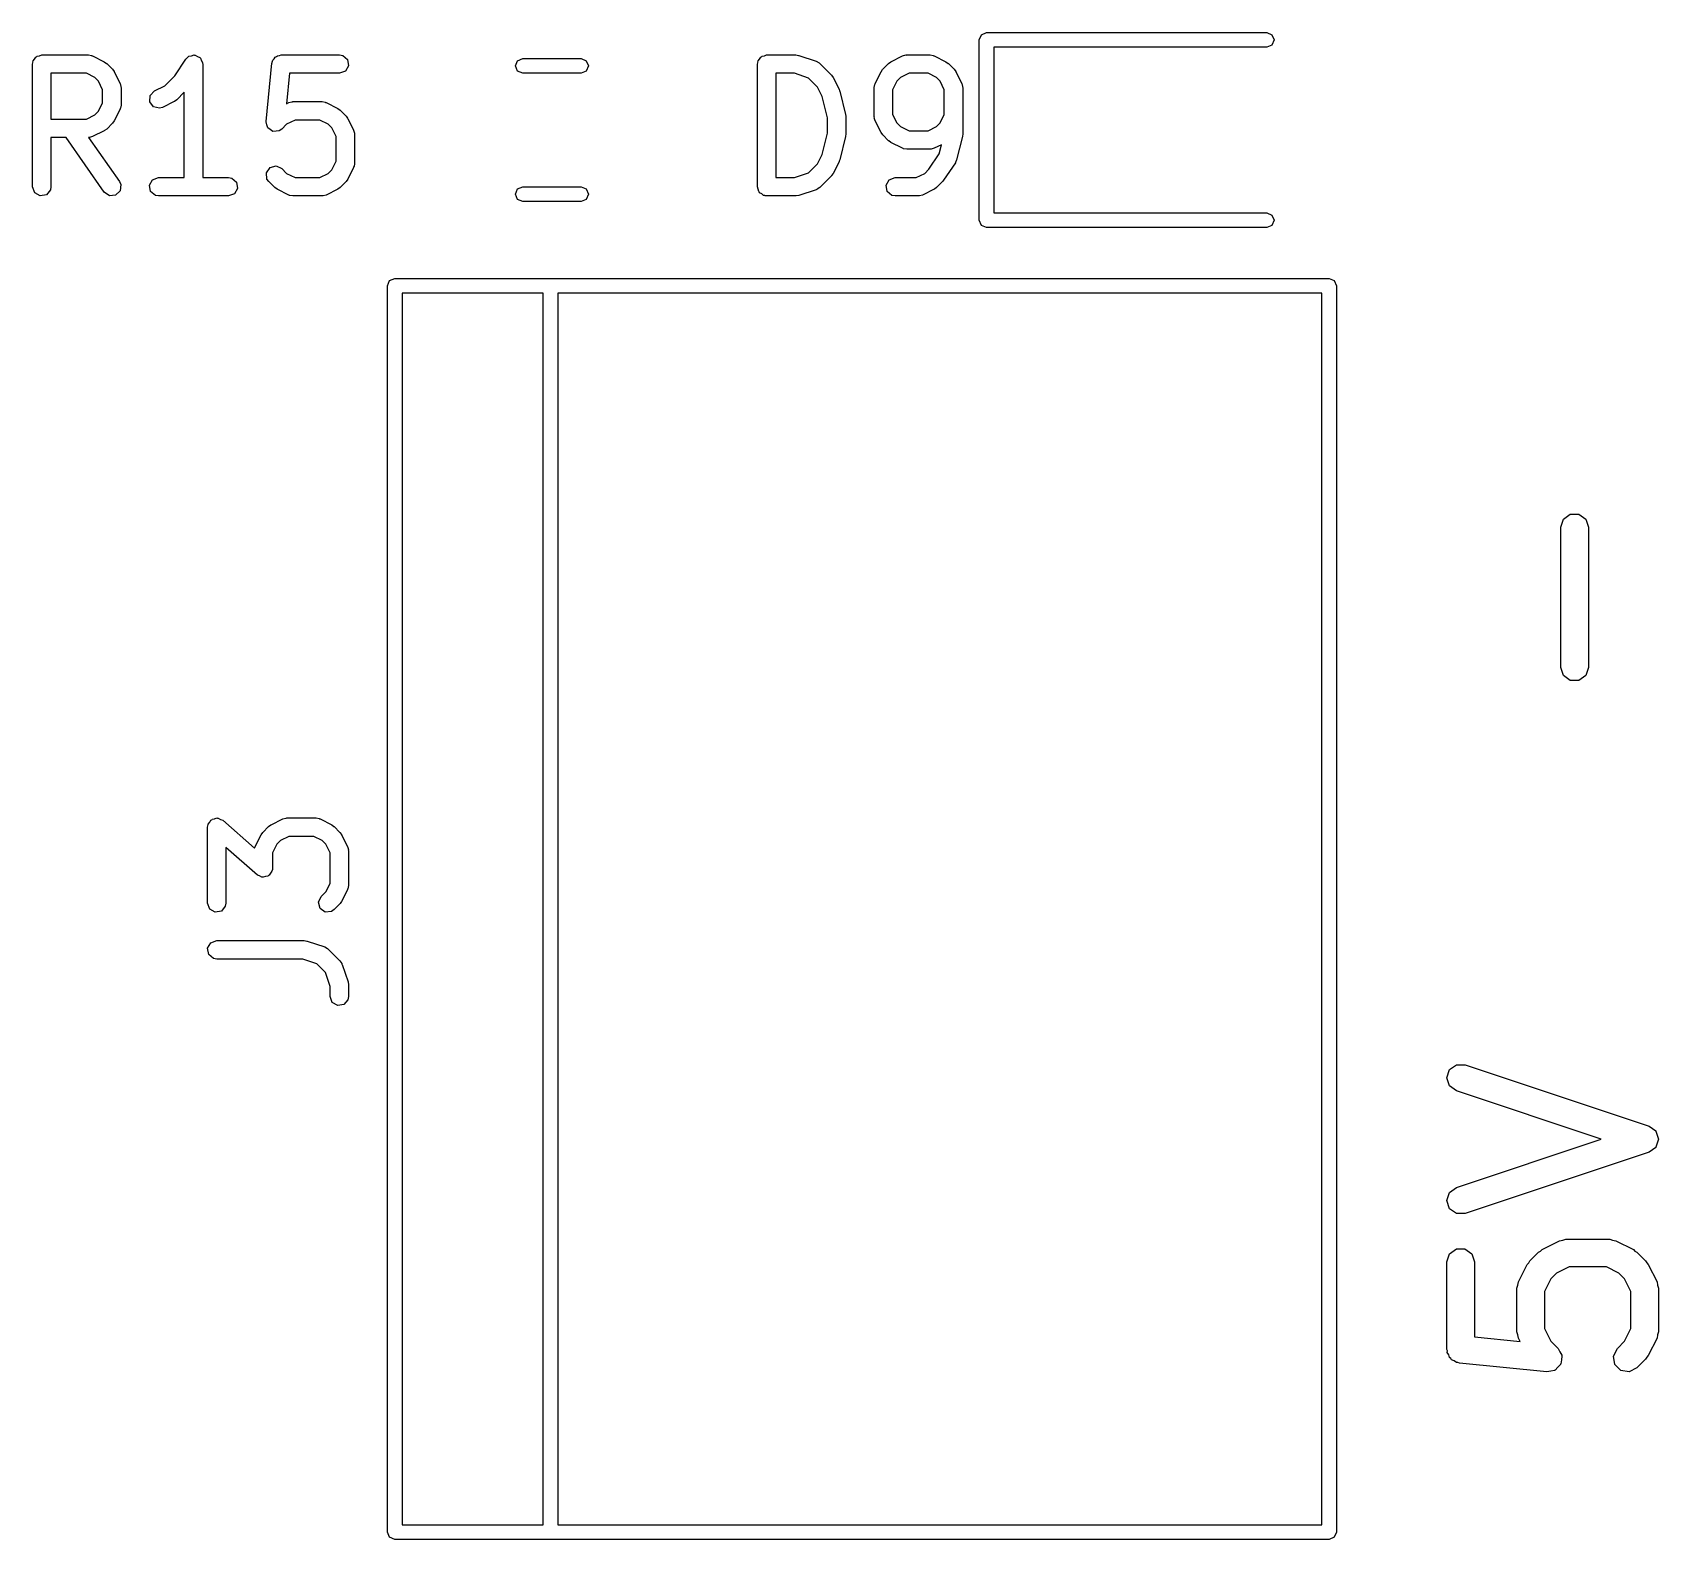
# Model space of a CAD drawing. Extents: x 85.1 to 152.3, y -110.2 to -37.
# Drawn here: x 139.08 to 152.34, y -84.08 to -71.8 of the extents above; entities that cross this region are included whole.
import ezdxf

# ---------------------------------------------------------------- set-up
doc = ezdxf.new("R2010")
doc.units = 0
doc.layers.add('BLACK', color=7, linetype='CONTINUOUS')

msp = doc.modelspace()

# ---------------------------------------------------------------- linework, layer by layer
at = {"layer": 'BLACK', "linetype": 'CONTINUOUS'}
for p, q in [((146.803, -71.8582), (146.821, -71.8158)), ((146.803, -73.3282), (146.803, -71.8582)), ((146.821, -71.8158), (146.863, -71.7982)), ((146.863, -71.7982), (149.148, -71.7982)), ((149.148, -71.7982), (149.191, -71.8158)), ((149.191, -71.8158), (149.208, -71.8582)), ((149.208, -71.8582), (149.191, -71.9006)), ((139.1, -72.0152), (139.11, -71.9984)), ((139.11, -71.9984), (139.116, -71.9961)), ((139.116, -71.9961), (139.121, -71.9909)), ((139.121, -71.9909), (139.14, -71.9875)), ((139.14, -71.9875), (139.158, -71.9808)), ((139.158, -71.9808), (139.539, -71.9808)), ((139.539, -71.9808), (139.565, -71.9853)), ((139.565, -71.9853), (139.568, -71.9882)), ((139.568, -71.9882), (139.573, -71.9887)), ((139.573, -71.9887), (139.668, -72.0364)), ((140.334, -72.0142), (140.352, -71.9954)), ((140.352, -71.9954), (140.356, -71.9942)), ((140.356, -71.9942), (140.359, -71.9909)), ((140.359, -71.9909), (140.38, -71.9871)), ((140.38, -71.9871), (140.401, -71.981)), ((140.401, -71.981), (140.405, -71.9827)), ((140.405, -71.9827), (140.409, -71.982)), ((140.409, -71.982), (140.428, -71.9928)), ((140.428, -71.9928), (140.448, -72.0016)), ((140.448, -72.0016), (140.45, -72.0055)), ((141.055, -72.0122), (141.062, -71.9984)), ((141.062, -71.9984), (141.072, -71.9948)), ((141.072, -71.9948), (141.08, -71.9875)), ((141.08, -71.9875), (141.096, -71.9863)), ((141.096, -71.9863), (141.111, -71.9808)), ((141.111, -71.9808), (141.587, -71.9808)), ((141.587, -71.9808), (141.613, -71.9853)), ((141.613, -71.9853), (141.652, -72.0183)), ((145.012, -72.0152), (145.022, -71.9984)), ((145.022, -71.9984), (145.028, -71.9961)), ((145.028, -71.9961), (145.033, -71.9909)), ((145.033, -71.9909), (145.052, -71.9875)), ((145.052, -71.9875), (145.07, -71.9808)), ((145.07, -71.9808), (145.308, -71.9808)), ((145.308, -71.9808), (145.33, -71.9847)), ((145.33, -71.9847), (145.332, -71.9847)), ((145.332, -71.9847), (145.475, -72.0323)), ((146.084, -72.0364), (146.179, -71.9887)), ((146.179, -71.9887), (146.204, -71.9813)), ((146.204, -71.9813), (146.209, -71.9824)), ((146.209, -71.9824), (146.213, -71.9808)), ((146.213, -71.9808), (146.403, -71.9808)), ((146.403, -71.9808), (146.429, -71.9853)), ((146.429, -71.9853), (146.433, -71.9882)), ((146.433, -71.9882), (146.437, -71.9887)), ((146.437, -71.9887), (146.532, -72.0364)), ((149.148, -71.9182), (146.923, -71.9182)), ((146.923, -71.9182), (146.923, -73.2682)), ((149.191, -71.9006), (149.148, -71.9182)), ((139.083, -72.0558), (139.085, -72.0461)), ((139.083, -73.0558), (139.083, -72.0558)), ((139.084, -72.0428), (139.086, -72.0399)), ((139.085, -72.0461), (139.084, -72.0428)), ((139.086, -72.0399), (139.088, -72.0302)), ((139.088, -72.0302), (139.1, -72.0152)), ((139.522, -72.1308), (139.233, -72.1308)), ((139.233, -72.1308), (139.233, -72.5046)), ((139.59, -72.1651), (139.522, -72.1308)), ((139.668, -72.0364), (139.686, -72.0497)), ((139.686, -72.0497), (139.688, -72.0504)), ((139.688, -72.0504), (139.735, -72.098)), ((139.735, -72.098), (139.748, -72.1164)), ((139.748, -72.1164), (139.749, -72.1175)), ((139.749, -72.1175), (139.797, -72.2128)), ((140.243, -72.1509), (140.334, -72.0142)), ((140.45, -72.0055), (140.454, -72.0076)), ((140.454, -72.0076), (140.461, -72.0281)), ((140.461, -72.0281), (140.471, -72.0476)), ((140.471, -72.0476), (140.47, -72.0518)), ((140.47, -72.0518), (140.471, -72.0558)), ((140.471, -72.0558), (140.471, -72.9808)), ((140.988, -72.5245), (141.036, -72.0484)), ((141.036, -72.0484), (141.037, -72.0445)), ((141.037, -72.0428), (141.038, -72.0401)), ((141.037, -72.0445), (141.037, -72.0428)), ((141.038, -72.0401), (141.043, -72.0233)), ((141.043, -72.0233), (141.055, -72.0122)), ((141.179, -72.1308), (141.154, -72.379)), ((141.587, -72.1308), (141.179, -72.1308)), ((141.635, -72.1133), (141.587, -72.1308)), ((141.661, -72.0688), (141.635, -72.1133)), ((141.652, -72.0183), (141.661, -72.0688)), ((143.022, -72.0707), (143.039, -72.0283)), ((143.039, -72.1131), (143.022, -72.0707)), ((143.039, -72.0283), (143.082, -72.0107)), ((143.082, -72.1307), (143.039, -72.1131)), ((143.082, -72.0107), (143.556, -72.0107)), ((143.556, -72.1307), (143.082, -72.1307)), ((143.556, -72.0107), (143.599, -72.0283)), ((143.599, -72.1131), (143.556, -72.1307)), ((143.599, -72.0283), (143.616, -72.0707)), ((143.616, -72.0707), (143.599, -72.1131)), ((144.995, -72.0558), (144.997, -72.0461)), ((144.995, -73.0558), (144.995, -72.0558)), ((144.996, -72.0428), (144.998, -72.0399)), ((144.997, -72.0461), (144.996, -72.0428)), ((144.998, -72.0399), (145, -72.0302)), ((145, -72.0302), (145.012, -72.0152)), ((145.296, -72.1308), (145.145, -72.1308)), ((145.145, -72.1308), (145.145, -72.9808)), ((145.411, -72.169), (145.296, -72.1308)), ((145.475, -72.0323), (145.498, -72.0447)), ((145.498, -72.0447), (145.5, -72.0485)), ((145.5, -72.0485), (145.504, -72.0504)), ((145.504, -72.0504), (145.599, -72.1456)), ((145.955, -72.2128), (146.003, -72.1175)), ((146.003, -72.1175), (146.016, -72.0995)), ((146.016, -72.0995), (146.017, -72.098)), ((146.017, -72.098), (146.065, -72.0504)), ((146.065, -72.0504), (146.083, -72.0375)), ((146.083, -72.0375), (146.084, -72.0364)), ((146.231, -72.1308), (146.162, -72.1651)), ((146.386, -72.1308), (146.231, -72.1308)), ((146.454, -72.1651), (146.386, -72.1308)), ((146.532, -72.0364), (146.55, -72.0497)), ((146.55, -72.0497), (146.552, -72.0504)), ((146.552, -72.0504), (146.599, -72.098)), ((146.599, -72.098), (146.612, -72.1164)), ((146.612, -72.1164), (146.613, -72.1175)), ((146.613, -72.1175), (146.661, -72.2128)), ((139.62, -72.1955), (139.59, -72.1651)), ((139.655, -72.264), (139.62, -72.1955)), ((139.655, -72.3714), (139.655, -72.264)), ((139.797, -72.2128), (139.804, -72.2377)), ((139.804, -72.2377), (139.803, -72.2421)), ((139.803, -72.2421), (139.805, -72.2463)), ((139.805, -72.2463), (139.805, -72.3892)), ((140.077, -72.2745), (140.162, -72.2323)), ((140.162, -72.2323), (140.243, -72.1509)), ((145.485, -72.2431), (145.411, -72.169)), ((145.523, -72.3201), (145.485, -72.2431)), ((145.599, -72.1456), (145.612, -72.164)), ((145.612, -72.164), (145.613, -72.1651)), ((145.613, -72.1651), (145.661, -72.2604)), ((145.661, -72.2604), (145.665, -72.2728)), ((145.947, -72.2463), (145.952, -72.2206)), ((145.947, -72.4844), (145.947, -72.2463)), ((145.952, -72.2206), (145.955, -72.2172)), ((145.955, -72.2172), (145.955, -72.2128)), ((146.132, -72.1955), (146.097, -72.264)), ((146.097, -72.264), (146.097, -72.4667)), ((146.162, -72.1651), (146.132, -72.1955)), ((146.485, -72.1955), (146.454, -72.1651)), ((146.519, -72.264), (146.485, -72.1955)), ((146.519, -72.4667), (146.519, -72.264)), ((146.661, -72.2128), (146.668, -72.2377)), ((146.668, -72.2377), (146.667, -72.2421)), ((146.667, -72.2421), (146.669, -72.2463)), ((146.669, -72.2463), (146.669, -72.6272)), ((139.62, -72.44), (139.655, -72.3714)), ((139.805, -72.3892), (139.8, -72.4148)), ((140.039, -72.3629), (140.042, -72.3117)), ((140.069, -72.4041), (140.039, -72.3629)), ((140.042, -72.3117), (140.077, -72.2745)), ((140.239, -72.361), (140.144, -72.4086)), ((140.241, -72.3598), (140.239, -72.361)), ((140.259, -72.3469), (140.241, -72.3598)), ((140.321, -72.2845), (140.259, -72.3469)), ((140.321, -72.9808), (140.321, -72.2845)), ((141.154, -72.379), (141.172, -72.3697)), ((141.172, -72.3697), (141.197, -72.3623)), ((141.197, -72.3623), (141.202, -72.3633)), ((141.202, -72.3633), (141.206, -72.3618)), ((141.206, -72.3618), (141.444, -72.3618)), ((141.444, -72.3618), (141.47, -72.3663)), ((141.47, -72.3663), (141.473, -72.3692)), ((141.473, -72.3692), (141.478, -72.3697)), ((141.478, -72.3697), (141.573, -72.4173)), ((145.567, -72.4936), (145.523, -72.3201)), ((145.665, -72.2728), (145.667, -72.2757)), ((145.667, -72.2757), (145.714, -72.4662)), ((139.233, -72.5046), (139.522, -72.5046)), ((139.522, -72.5046), (139.59, -72.4704)), ((139.59, -72.4704), (139.62, -72.44)), ((139.749, -72.5179), (139.736, -72.5359)), ((139.797, -72.4227), (139.749, -72.5179)), ((139.8, -72.4148), (139.797, -72.4182)), ((139.797, -72.4182), (139.797, -72.4227)), ((140.119, -72.416), (140.069, -72.4041)), ((140.144, -72.4086), (140.119, -72.416)), ((140.989, -72.525), (140.988, -72.5245)), ((140.988, -72.5255), (140.989, -72.525)), ((140.995, -72.5498), (140.988, -72.5255)), ((141.224, -72.5118), (141.155, -72.546)), ((141.426, -72.5118), (141.224, -72.5118)), ((141.495, -72.546), (141.426, -72.5118)), ((141.573, -72.4173), (141.591, -72.4307)), ((141.591, -72.4307), (141.592, -72.4314)), ((141.592, -72.4314), (141.64, -72.479)), ((141.64, -72.479), (141.653, -72.4973)), ((141.653, -72.4973), (141.654, -72.4985)), ((141.654, -72.4985), (141.702, -72.5937)), ((145.567, -72.618), (145.567, -72.4936)), ((145.714, -72.4662), (145.715, -72.4811)), ((145.715, -72.4811), (145.717, -72.4844)), ((145.717, -72.4844), (145.717, -72.6272)), ((145.949, -72.4886), (145.947, -72.4844)), ((145.948, -72.493), (145.949, -72.4886)), ((145.955, -72.5179), (145.948, -72.493)), ((146.003, -72.6132), (145.955, -72.5179)), ((146.097, -72.4667), (146.132, -72.5352)), ((146.485, -72.5352), (146.519, -72.4667)), ((139.357, -72.6546), (139.233, -72.6546)), ((139.233, -72.6546), (139.233, -73.0558)), ((139.668, -73.0988), (139.357, -72.6546)), ((139.543, -72.6531), (139.54, -72.6543)), ((139.54, -72.6543), (139.791, -73.0128)), ((139.548, -72.6541), (139.543, -72.6531)), ((139.573, -72.6467), (139.548, -72.6541)), ((139.668, -72.5991), (139.573, -72.6467)), ((139.669, -72.5979), (139.668, -72.5991)), ((139.688, -72.585), (139.669, -72.5979)), ((139.735, -72.5374), (139.688, -72.585)), ((139.736, -72.5359), (139.735, -72.5374)), ((141.001, -72.5743), (140.995, -72.5498)), ((141.002, -72.5745), (141.001, -72.5743)), ((141.002, -72.575), (141.002, -72.5745)), ((141.022, -72.5895), (141.002, -72.575)), ((141.043, -72.6042), (141.022, -72.5895)), ((141.044, -72.6045), (141.043, -72.6042)), ((141.043, -72.6042), (141.043, -72.6042)), ((141.069, -72.6023), (141.044, -72.6045)), ((141.094, -72.6004), (141.069, -72.6023)), ((141.095, -72.6), (141.094, -72.6)), ((141.094, -72.6), (141.094, -72.6004)), ((141.116, -72.585), (141.095, -72.6)), ((141.155, -72.546), (141.116, -72.585)), ((141.525, -72.5764), (141.495, -72.546)), ((141.56, -72.645), (141.525, -72.5764)), ((141.56, -72.8476), (141.56, -72.645)), ((141.702, -72.5937), (141.709, -72.6187)), ((141.709, -72.6187), (141.708, -72.623)), ((141.708, -72.623), (141.71, -72.6272)), ((141.71, -72.6272), (141.71, -72.8653)), ((145.523, -72.7915), (145.567, -72.618)), ((145.714, -72.6454), (145.667, -72.8359)), ((145.717, -72.6272), (145.714, -72.642)), ((145.714, -72.642), (145.714, -72.6454)), ((146.004, -72.6143), (146.003, -72.6132)), ((146.017, -72.6327), (146.004, -72.6143)), ((146.065, -72.6803), (146.017, -72.6327)), ((146.132, -72.5352), (146.162, -72.5656)), ((146.162, -72.5656), (146.231, -72.5999)), ((146.231, -72.5999), (146.386, -72.5999)), ((146.386, -72.5999), (146.454, -72.5656)), ((146.454, -72.5656), (146.485, -72.5352)), ((146.667, -72.6454), (146.619, -72.8359)), ((146.669, -72.6272), (146.666, -72.642)), ((146.666, -72.642), (146.667, -72.6454)), ((145.485, -72.8685), (145.523, -72.7915)), ((146.066, -72.681), (146.065, -72.6803)), ((146.084, -72.6943), (146.066, -72.681)), ((146.179, -72.7419), (146.084, -72.6943)), ((146.184, -72.7425), (146.179, -72.7419)), ((146.187, -72.7453), (146.184, -72.7425)), ((146.213, -72.7499), (146.187, -72.7453)), ((146.403, -72.7499), (146.213, -72.7499)), ((146.393, -72.9128), (146.477, -72.7869)), ((146.408, -72.7483), (146.403, -72.7499)), ((146.412, -72.7494), (146.408, -72.7483)), ((146.437, -72.7419), (146.412, -72.7494)), ((146.495, -72.7128), (146.437, -72.7419)), ((146.477, -72.7869), (146.495, -72.7128)), ((140.991, -72.9412), (141.02, -72.8991)), ((141.02, -72.8991), (141.07, -72.8859)), ((141.07, -72.8859), (141.116, -72.9075)), ((141.116, -72.9075), (141.155, -72.9466)), ((141.495, -72.9466), (141.525, -72.9162)), ((141.525, -72.9162), (141.56, -72.8476)), ((141.702, -72.8989), (141.654, -72.9941)), ((141.705, -72.891), (141.702, -72.8944)), ((141.702, -72.8944), (141.702, -72.8989)), ((141.71, -72.8653), (141.705, -72.891)), ((145.411, -72.9426), (145.485, -72.8685)), ((145.661, -72.8513), (145.613, -72.9465)), ((145.667, -72.8359), (145.661, -72.8477)), ((145.661, -72.8477), (145.661, -72.8513)), ((146.359, -72.9466), (146.393, -72.9128)), ((146.609, -72.8593), (146.513, -73.0022)), ((146.619, -72.8359), (146.609, -72.8589)), ((146.609, -72.8589), (146.609, -72.8593)), ((139.101, -73.104), (139.083, -73.0558)), ((139.233, -73.0558), (139.229, -73.0815)), ((139.791, -73.0128), (139.802, -73.0364)), ((139.802, -73.0364), (139.798, -73.0875)), ((140.037, -73.0428), (140.062, -72.9984)), ((140.046, -73.0933), (140.037, -73.0428)), ((140.062, -72.9984), (140.111, -72.9808)), ((140.111, -72.9808), (140.321, -72.9808)), ((140.471, -72.9808), (140.682, -72.9808)), ((140.682, -72.9808), (140.708, -72.9853)), ((140.708, -72.9853), (140.747, -73.0183)), ((140.747, -73.0183), (140.756, -73.0688)), ((140.995, -72.9923), (140.991, -72.9412)), ((141.01, -73.0136), (140.995, -72.9923)), ((141.058, -73.0612), (141.01, -73.0136)), ((141.059, -73.0619), (141.058, -73.0612)), ((141.077, -73.0753), (141.059, -73.0619)), ((141.155, -72.9466), (141.224, -72.9808)), ((141.224, -72.9808), (141.426, -72.9808)), ((141.426, -72.9808), (141.495, -72.9466)), ((141.592, -73.0612), (141.574, -73.0741)), ((141.64, -73.0136), (141.592, -73.0612)), ((141.641, -73.0121), (141.64, -73.0136)), ((141.654, -72.9941), (141.641, -73.0121)), ((143.039, -73.0733), (143.082, -73.0557)), ((143.082, -73.0557), (143.556, -73.0557)), ((143.556, -73.0557), (143.599, -73.0733)), ((145.002, -73.0741), (144.995, -73.0558)), ((145.145, -72.9808), (145.296, -72.9808)), ((145.296, -72.9808), (145.411, -72.9426)), ((145.504, -73.0612), (145.483, -73.0762)), ((145.599, -72.966), (145.504, -73.0612)), ((145.6, -72.9645), (145.599, -72.966)), ((145.613, -72.9465), (145.6, -72.9645)), ((146.044, -73.0428), (146.07, -72.9984)), ((146.053, -73.0933), (146.044, -73.0428)), ((146.07, -72.9984), (146.118, -72.9808)), ((146.118, -72.9808), (146.29, -72.9808)), ((146.29, -72.9808), (146.359, -72.9466)), ((146.456, -73.0612), (146.438, -73.0741)), ((146.504, -73.0136), (146.456, -73.0612)), ((146.506, -73.0104), (146.504, -73.0136)), ((146.513, -73.0022), (146.506, -73.0104)), ((139.145, -73.1297), (139.101, -73.104)), ((139.196, -73.1208), (139.145, -73.1297)), ((139.229, -73.0815), (139.196, -73.1208)), ((139.71, -73.1283), (139.668, -73.0988)), ((139.761, -73.1238), (139.71, -73.1283)), ((139.798, -73.0875), (139.761, -73.1238)), ((140.085, -73.1263), (140.046, -73.0933)), ((140.111, -73.1308), (140.085, -73.1263)), ((140.682, -73.1308), (140.111, -73.1308)), ((140.73, -73.1133), (140.682, -73.1308)), ((140.756, -73.0688), (140.73, -73.1133)), ((141.172, -73.1229), (141.077, -73.0753)), ((141.177, -73.1234), (141.172, -73.1229)), ((141.18, -73.1263), (141.177, -73.1234)), ((141.206, -73.1308), (141.18, -73.1263)), ((141.444, -73.1308), (141.206, -73.1308)), ((141.448, -73.1293), (141.444, -73.1308)), ((141.453, -73.1303), (141.448, -73.1293)), ((141.478, -73.1229), (141.453, -73.1303)), ((141.573, -73.0753), (141.478, -73.1229)), ((141.574, -73.0741), (141.573, -73.0753)), ((143.022, -73.1157), (143.039, -73.0733)), ((143.039, -73.1581), (143.022, -73.1157)), ((143.082, -73.1757), (143.039, -73.1581)), ((143.556, -73.1757), (143.082, -73.1757)), ((143.599, -73.1581), (143.556, -73.1757)), ((143.599, -73.0733), (143.616, -73.1157)), ((143.616, -73.1157), (143.599, -73.1581)), ((145.005, -73.0933), (145.002, -73.0741)), ((145.01, -73.0977), (145.005, -73.0933)), ((145.013, -73.104), (145.01, -73.0977)), ((145.03, -73.1138), (145.013, -73.104)), ((145.044, -73.1263), (145.03, -73.1138)), ((145.054, -73.128), (145.044, -73.1263)), ((145.057, -73.1297), (145.054, -73.128)), ((145.06, -73.1291), (145.057, -73.1297)), ((145.07, -73.1308), (145.06, -73.1291)), ((145.308, -73.1308), (145.07, -73.1308)), ((145.31, -73.1303), (145.308, -73.1308)), ((145.332, -73.127), (145.31, -73.1303)), ((145.475, -73.0794), (145.332, -73.127)), ((145.478, -73.0766), (145.475, -73.0794)), ((145.483, -73.0762), (145.478, -73.0766)), ((146.092, -73.1263), (146.053, -73.0933)), ((146.118, -73.1308), (146.092, -73.1263)), ((146.308, -73.1308), (146.118, -73.1308)), ((146.312, -73.1293), (146.308, -73.1308)), ((146.317, -73.1303), (146.312, -73.1293)), ((146.342, -73.1229), (146.317, -73.1303)), ((146.437, -73.0753), (146.342, -73.1229)), ((146.438, -73.0741), (146.437, -73.0753)), ((146.923, -73.2682), (149.148, -73.2682)), ((149.148, -73.2682), (149.191, -73.2858)), ((149.191, -73.2858), (149.208, -73.3282)), ((146.821, -73.3706), (146.803, -73.3282)), ((146.863, -73.3882), (146.821, -73.3706)), ((149.148, -73.3882), (146.863, -73.3882)), ((149.191, -73.3706), (149.148, -73.3882)), ((149.208, -73.3282), (149.191, -73.3706)), ((141.977, -73.8632), (141.994, -73.8208)), ((141.994, -73.8208), (142.037, -73.8032)), ((142.037, -73.8032), (149.657, -73.8032)), ((149.657, -73.8032), (149.699, -73.8208)), ((149.699, -73.8208), (149.717, -73.8632)), ((141.977, -84.0232), (141.977, -73.8632)), ((142.097, -73.9232), (142.097, -83.9632)), ((143.247, -73.9232), (142.097, -73.9232)), ((143.247, -83.9632), (143.247, -73.9232)), ((143.367, -73.9232), (143.367, -83.9632)), ((149.597, -73.9232), (143.367, -73.9232)), ((149.597, -83.9632), (149.597, -73.9232)), ((149.717, -73.8632), (149.717, -84.0232)), ((151.546, -75.8318), (151.568, -75.7656)), ((151.546, -76.9746), (151.546, -75.8318)), ((151.568, -75.7656), (151.624, -75.7248)), ((151.624, -75.7248), (151.694, -75.7248)), ((151.694, -75.7248), (151.75, -75.7656)), ((151.75, -75.7656), (151.771, -75.8318)), ((151.771, -75.8318), (151.771, -76.9746)), ((151.568, -77.0408), (151.546, -76.9746)), ((151.771, -76.9746), (151.75, -77.0408)), ((151.624, -77.0816), (151.568, -77.0408)), ((151.694, -77.0816), (151.624, -77.0816)), ((151.75, -77.0408), (151.694, -77.0816)), ((140.528, -78.2354), (140.538, -78.2181)), ((140.538, -78.2181), (140.544, -78.2162)), ((140.544, -78.2162), (140.548, -78.2116)), ((140.548, -78.2116), (140.567, -78.2081)), ((140.567, -78.2081), (140.587, -78.2015)), ((140.587, -78.2015), (140.592, -78.2037)), ((140.592, -78.2037), (140.598, -78.2027)), ((140.598, -78.2027), (140.616, -78.2128)), ((140.616, -78.2128), (140.634, -78.2201)), ((140.634, -78.2201), (140.894, -78.4476)), ((141.028, -78.2571), (141.123, -78.2095)), ((141.123, -78.2095), (141.148, -78.202)), ((141.148, -78.202), (141.152, -78.2031)), ((141.152, -78.2031), (141.156, -78.2015)), ((141.156, -78.2015), (141.395, -78.2015)), ((141.395, -78.2015), (141.42, -78.2061)), ((141.42, -78.2061), (141.424, -78.2089)), ((141.424, -78.2089), (141.428, -78.2095)), ((141.428, -78.2095), (141.523, -78.2571)), ((140.51, -78.2765), (140.512, -78.2654)), ((140.51, -78.8956), (140.51, -78.2765)), ((140.511, -78.262), (140.513, -78.2593)), ((140.512, -78.2654), (140.511, -78.262)), ((140.513, -78.2593), (140.515, -78.2509)), ((140.515, -78.2509), (140.528, -78.2354)), ((140.899, -78.4335), (140.947, -78.3382)), ((140.947, -78.3382), (140.96, -78.3202)), ((140.96, -78.3202), (140.961, -78.3187)), ((140.961, -78.3187), (141.008, -78.2711)), ((141.008, -78.2711), (141.027, -78.2583)), ((141.027, -78.2583), (141.028, -78.2571)), ((141.174, -78.3515), (141.106, -78.3858)), ((141.377, -78.3515), (141.174, -78.3515)), ((141.445, -78.3858), (141.377, -78.3515)), ((141.523, -78.2571), (141.541, -78.2704)), ((141.541, -78.2704), (141.543, -78.2711)), ((141.543, -78.2711), (141.59, -78.3187)), ((141.59, -78.3187), (141.603, -78.3371)), ((141.603, -78.3371), (141.604, -78.3382)), ((141.604, -78.3382), (141.652, -78.4335)), ((140.917, -78.6663), (140.66, -78.4418)), ((140.66, -78.4418), (140.66, -78.8956)), ((140.894, -78.4476), (140.895, -78.4414)), ((140.895, -78.4414), (140.898, -78.4379)), ((140.898, -78.4379), (140.899, -78.4335)), ((141.075, -78.4162), (141.041, -78.4847)), ((141.041, -78.4847), (141.041, -78.6099)), ((141.106, -78.3858), (141.075, -78.4162)), ((141.476, -78.4162), (141.445, -78.3858)), ((141.51, -78.4847), (141.476, -78.4162)), ((141.51, -78.735), (141.51, -78.4847)), ((141.652, -78.4335), (141.66, -78.4584)), ((141.66, -78.4584), (141.658, -78.4628)), ((141.658, -78.4628), (141.66, -78.467)), ((141.66, -78.467), (141.66, -78.7527)), ((141.038, -78.6271), (141.036, -78.6355)), ((141.04, -78.6244), (141.038, -78.6271)), ((141.041, -78.6099), (141.039, -78.621)), ((141.039, -78.621), (141.04, -78.6244)), ((140.935, -78.6736), (140.917, -78.6663)), ((140.953, -78.6837), (140.935, -78.6736)), ((140.959, -78.6827), (140.953, -78.6837)), ((140.964, -78.6848), (140.959, -78.6827)), ((140.984, -78.6783), (140.964, -78.6848)), ((141.003, -78.6748), (140.984, -78.6783)), ((141.007, -78.6702), (141.003, -78.6748)), ((141.013, -78.6683), (141.007, -78.6702)), ((141.023, -78.651), (141.013, -78.6683)), ((141.036, -78.6355), (141.023, -78.651)), ((141.476, -78.8035), (141.51, -78.735)), ((141.66, -78.7527), (141.655, -78.7784)), ((140.528, -78.9438), (140.51, -78.8956)), ((140.66, -78.8956), (140.655, -78.9212)), ((141.415, -78.889), (141.437, -78.8425)), ((141.428, -78.9386), (141.415, -78.889)), ((141.437, -78.8425), (141.476, -78.8035)), ((141.604, -78.8815), (141.591, -78.8995)), ((141.652, -78.7863), (141.604, -78.8815)), ((141.653, -78.7818), (141.652, -78.7863)), ((141.655, -78.7784), (141.653, -78.7818)), ((140.572, -78.9694), (140.528, -78.9438)), ((140.623, -78.9605), (140.572, -78.9694)), ((140.655, -78.9212), (140.623, -78.9605)), ((141.47, -78.968), (141.428, -78.9386)), ((141.521, -78.9636), (141.47, -78.968)), ((141.543, -78.9486), (141.521, -78.9636)), ((141.59, -78.901), (141.543, -78.9486)), ((141.591, -78.8995), (141.59, -78.901)), ((140.511, -79.2635), (140.537, -79.2191)), ((140.52, -79.314), (140.511, -79.2635)), ((140.537, -79.2191), (140.585, -79.2015)), ((140.585, -79.2015), (141.299, -79.2015)), ((141.299, -79.2015), (141.321, -79.2054)), ((141.321, -79.2054), (141.323, -79.2054)), ((141.323, -79.2054), (141.466, -79.253)), ((141.466, -79.253), (141.489, -79.2654)), ((141.489, -79.2654), (141.491, -79.2692)), ((141.491, -79.2692), (141.495, -79.2711)), ((141.495, -79.2711), (141.59, -79.3664)), ((140.559, -79.347), (140.52, -79.314)), ((140.585, -79.3515), (140.559, -79.347)), ((141.287, -79.3515), (140.585, -79.3515)), ((141.402, -79.3897), (141.287, -79.3515)), ((141.472, -79.4599), (141.402, -79.3897)), ((141.59, -79.3664), (141.605, -79.3877)), ((141.605, -79.3877), (141.606, -79.3922)), ((141.606, -79.3922), (141.609, -79.3957)), ((141.609, -79.3957), (141.656, -79.5385)), ((141.51, -79.5744), (141.472, -79.4599)), ((141.656, -79.5385), (141.659, -79.5607)), ((141.51, -79.6575), (141.51, -79.5744)), ((141.528, -79.7057), (141.51, -79.6575)), ((141.655, -79.6831), (141.623, -79.7224)), ((141.66, -79.6575), (141.655, -79.6831)), ((141.659, -79.5607), (141.66, -79.5622)), ((141.66, -79.5622), (141.66, -79.6575)), ((141.572, -79.7313), (141.528, -79.7057)), ((141.623, -79.7224), (141.572, -79.7313)), ((150.64, -80.2529), (150.696, -80.2125)), ((150.696, -80.2125), (150.766, -80.213)), ((150.766, -80.213), (152.266, -80.713)), ((150.618, -80.3189), (150.64, -80.2529)), ((150.639, -80.3851), (150.618, -80.3189)), ((150.695, -80.4264), (150.639, -80.3851)), ((151.875, -80.8197), (150.695, -80.4264)), ((152.266, -80.713), (152.293, -80.7332)), ((152.293, -80.7332), (152.321, -80.7529)), ((152.321, -80.7529), (152.321, -80.7537)), ((150.695, -81.213), (151.875, -80.8197)), ((152.321, -80.7537), (152.322, -80.7543)), ((152.322, -80.8851), (152.321, -80.8857)), ((152.321, -80.8857), (152.321, -80.8865)), ((152.322, -80.7543), (152.332, -80.7866)), ((152.332, -80.8528), (152.322, -80.8851)), ((152.332, -80.7866), (152.343, -80.8189)), ((152.343, -80.8206), (152.332, -80.8528)), ((152.343, -80.8189), (152.343, -80.8197)), ((152.343, -80.8197), (152.343, -80.8206)), ((152.266, -80.9264), (150.766, -81.4264)), ((152.293, -80.9063), (152.266, -80.9264)), ((152.321, -80.8865), (152.293, -80.9063)), ((150.618, -81.3206), (150.639, -81.2543)), ((150.639, -81.2543), (150.695, -81.213)), ((150.64, -81.3865), (150.618, -81.3206)), ((150.696, -81.427), (150.64, -81.3865)), ((150.766, -81.4264), (150.696, -81.427)), ((151.394, -81.7191), (151.537, -81.6477)), ((151.537, -81.6477), (151.563, -81.6438)), ((151.563, -81.6438), (151.587, -81.6358)), ((151.587, -81.6358), (151.945, -81.6358)), ((151.945, -81.6358), (151.969, -81.6438)), ((151.969, -81.6438), (151.995, -81.6477)), ((151.995, -81.6477), (152.138, -81.7191)), ((150.618, -81.8197), (150.639, -81.7536)), ((150.639, -81.7536), (150.696, -81.7127)), ((150.696, -81.7127), (150.765, -81.7127)), ((150.765, -81.7127), (150.821, -81.7536)), ((150.821, -81.7536), (150.843, -81.8197)), ((151.285, -81.8278), (151.294, -81.8116)), ((151.294, -81.8116), (151.365, -81.7402)), ((151.365, -81.7402), (151.381, -81.7319)), ((151.381, -81.7319), (151.394, -81.7191)), ((152.138, -81.7191), (152.151, -81.7319)), ((152.151, -81.7319), (152.167, -81.7402)), ((152.167, -81.7402), (152.238, -81.8116)), ((152.238, -81.8116), (152.247, -81.8278)), ((150.618, -82.534), (150.618, -81.8197)), ((150.843, -81.8197), (150.843, -82.4322)), ((151.201, -81.9837), (151.273, -81.8408)), ((151.273, -81.8408), (151.285, -81.8278)), ((151.511, -81.9122), (151.466, -81.9578)), ((151.614, -81.8608), (151.511, -81.9122)), ((151.918, -81.8608), (151.614, -81.8608)), ((152.021, -81.9122), (151.918, -81.8608)), ((152.066, -81.9578), (152.021, -81.9122)), ((152.247, -81.8278), (152.26, -81.8408)), ((152.26, -81.8408), (152.331, -81.9837)), ((151.189, -82.034), (151.197, -82.0093)), ((151.189, -82.3911), (151.189, -82.034)), ((151.197, -82.0093), (151.201, -81.9837)), ((151.466, -81.9578), (151.414, -82.0606)), ((151.414, -82.0606), (151.414, -82.3646)), ((152.118, -82.0606), (152.066, -81.9578)), ((152.118, -82.3646), (152.118, -82.0606)), ((152.331, -81.9837), (152.335, -82.0093)), ((152.335, -82.0093), (152.343, -82.034)), ((152.343, -82.034), (152.343, -82.3911)), ((150.843, -82.4322), (151.215, -82.4694)), ((151.197, -82.4158), (151.189, -82.3911)), ((151.201, -82.4415), (151.197, -82.4158)), ((151.215, -82.4694), (151.201, -82.4415)), ((151.414, -82.3646), (151.466, -82.4674)), ((151.466, -82.4674), (151.524, -82.5259)), ((152.008, -82.5259), (152.066, -82.4674)), ((152.066, -82.4674), (152.118, -82.3646)), ((152.331, -82.4415), (152.26, -82.5843)), ((152.335, -82.4158), (152.331, -82.4415)), ((152.343, -82.3911), (152.335, -82.4158)), ((150.622, -82.5457), (150.618, -82.534)), ((150.62, -82.5579), (150.622, -82.5457)), ((150.632, -82.578), (150.62, -82.5579)), ((150.639, -82.6001), (150.632, -82.578)), ((150.649, -82.6074), (150.639, -82.6001)), ((150.655, -82.618), (150.649, -82.6074)), ((151.524, -82.5259), (151.539, -82.5541)), ((151.539, -82.5541), (151.555, -82.5815)), ((151.556, -82.5878), (151.551, -82.6191)), ((151.555, -82.5815), (151.554, -82.5848)), ((151.554, -82.5848), (151.556, -82.5878)), ((151.976, -82.5878), (152.008, -82.5259)), ((151.987, -82.6565), (151.976, -82.5878)), ((152.247, -82.5973), (152.238, -82.6135)), ((152.26, -82.5843), (152.247, -82.5973)), ((150.677, -82.6273), (150.655, -82.618)), ((150.696, -82.641), (150.677, -82.6273)), ((150.708, -82.641), (150.696, -82.641)), ((150.719, -82.6459), (150.708, -82.641)), ((151.433, -82.7174), (150.719, -82.6459)), ((151.464, -82.7106), (151.433, -82.7174)), ((151.496, -82.7057), (151.464, -82.7106)), ((151.498, -82.7033), (151.496, -82.7057)), ((151.501, -82.7026), (151.498, -82.7033)), ((151.522, -82.6789), (151.501, -82.7026)), ((151.545, -82.6565), (151.522, -82.6789)), ((151.548, -82.6507), (151.545, -82.6532)), ((151.545, -82.6532), (151.545, -82.6565)), ((151.551, -82.6191), (151.548, -82.6507)), ((152.036, -82.7057), (151.987, -82.6565)), ((152.105, -82.7165), (152.036, -82.7057)), ((152.167, -82.685), (152.105, -82.7165)), ((152.238, -82.6135), (152.167, -82.685)), ((141.994, -84.0656), (141.977, -84.0232)), ((142.037, -84.0832), (141.994, -84.0656)), ((142.097, -83.9632), (143.247, -83.9632)), ((143.367, -83.9632), (149.597, -83.9632)), ((149.699, -84.0656), (149.657, -84.0832)), ((149.717, -84.0232), (149.699, -84.0656)), ((143.307, -84.0832), (142.037, -84.0832)), ((149.657, -84.0832), (143.307, -84.0832))]:
    msp.add_line(p, q, dxfattribs=at)

doc.saveas('drawing.dxf')
